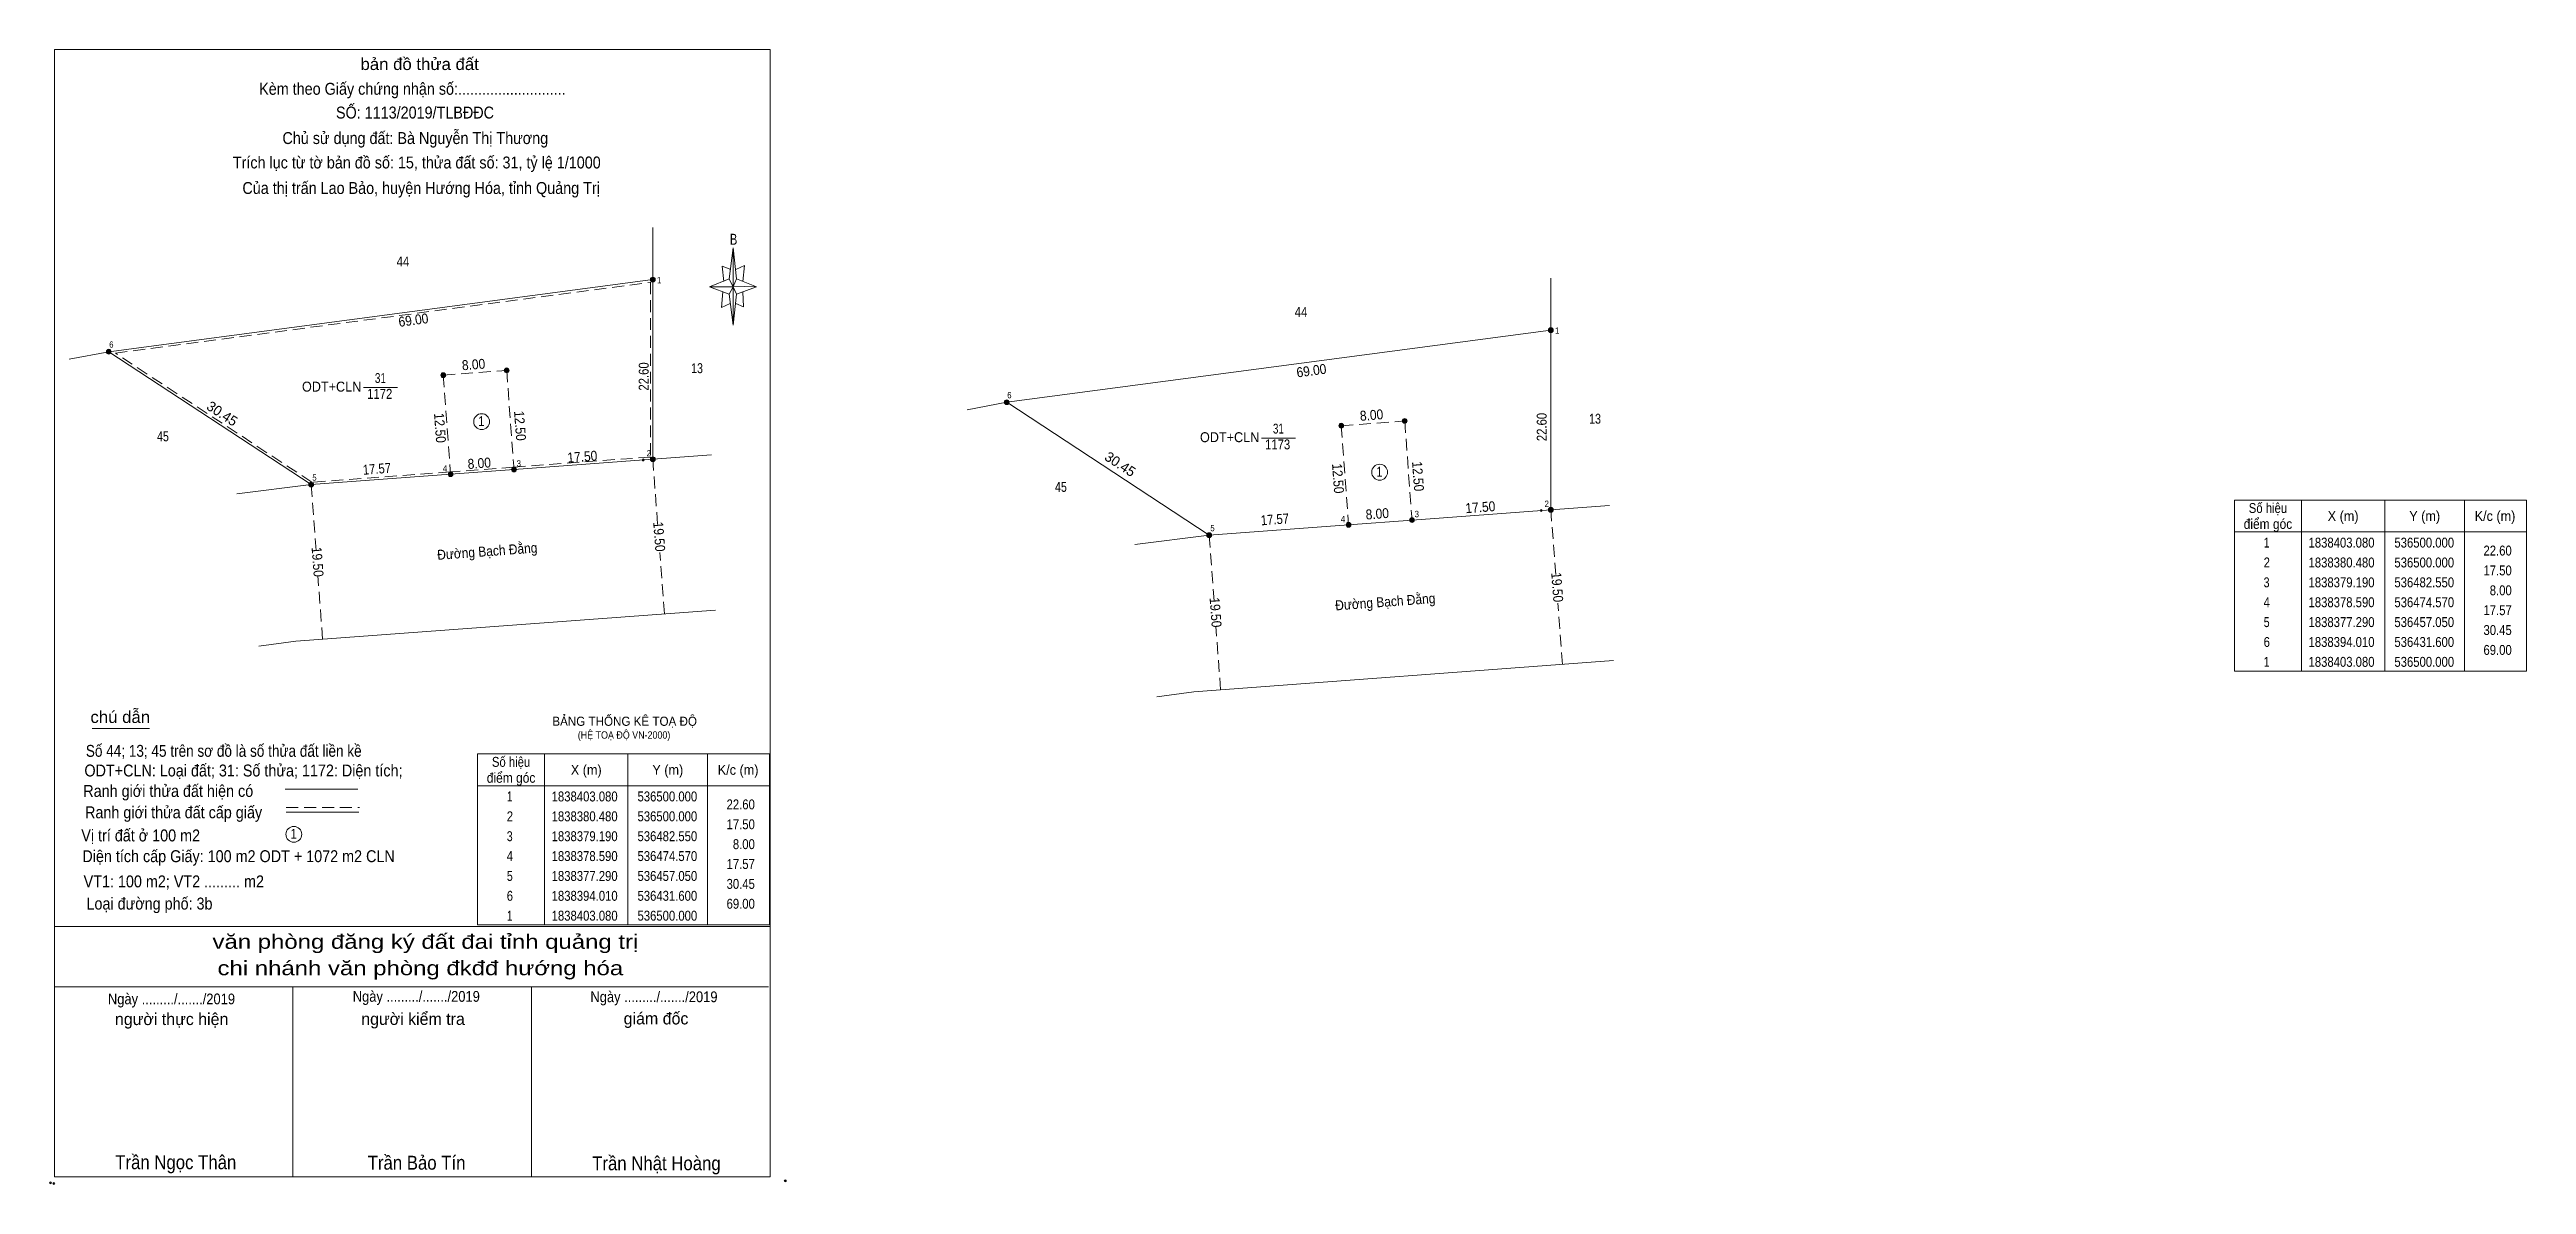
# Model space of a CAD drawing. Header units: metres. Extents: x 536311 to 536623, y 1838296 to 1838438.
import ezdxf
from ezdxf.enums import TextEntityAlignment as Align

# ---------------------------------------------------------------- set-up
doc = ezdxf.new("R2010")
doc.units = ezdxf.units.M
doc.header["$LTSCALE"] = 0.5
doc.header["$PDMODE"] = 32
doc.header["$PDSIZE"] = 0.25
doc.linetypes.add('MEDIUM_DASHED', pattern=[4.5, 3, -1.5])
for name, color, linetype, lineweight in [('1', 7, 'Continuous', 13), ('10', 7, 'Continuous', 13), ('12', 7, 'Continuous', 13), ('17', 7, 'Continuous', 13), ('5', 7, 'Continuous', 13), ('6', 7, 'Continuous', 13), ('63', 7, 'Continuous', 13)]:
    doc.layers.add(name, color=color, linetype=linetype, lineweight=lineweight)

msp = doc.modelspace()

# ---------------------------------------------------------------- hatches: boundary and pattern name
at = {"layer": '10'}
for points in [[(536387.4, 1838409.44, 1), (536386.8, 1838409.44, 1)], [(536319, 1838400.37, 1), (536318.4, 1838400.37, 1)], [(536369.03, 1838398.02, 1), (536368.43, 1838398.02, 1)], [(536361.05, 1838397.42, 1), (536360.45, 1838397.42, 1)], [(536369.95, 1838385.55, 1), (536369.35, 1838385.55, 1)], [(536387.4, 1838386.84, 1), (536386.8, 1838386.84, 1)], [(536344.45, 1838383.65, 1), (536343.85, 1838383.65, 1)], [(536361.97, 1838384.95, 1), (536361.37, 1838384.95, 1)]]:
    msp.add_hatch(color=256, dxfattribs=at).paths.add_polyline_path(points)
at = {"layer": '12'}
for points in [[(536500.3, 1838403.08, 1), (536499.7, 1838403.08, 1)], [(536431.9, 1838394.01, 1), (536431.3, 1838394.01, 1)], [(536481.93, 1838391.66, 1), (536481.33, 1838391.66, 1)], [(536473.95, 1838391.06, 1), (536473.35, 1838391.06, 1)], [(536482.85, 1838379.19, 1), (536482.25, 1838379.19, 1)], [(536500.3, 1838380.48, 1), (536499.7, 1838380.48, 1)], [(536457.35, 1838377.29, 1), (536456.75, 1838377.29, 1)], [(536474.87, 1838378.59, 1), (536474.27, 1838378.59, 1)]]:
    msp.add_hatch(color=256, dxfattribs=at).paths.add_polyline_path(points)

# ---------------------------------------------------------------- linework, layer by layer
at = {"layer": '1'}
msp.add_lwpolyline([(536500, 1838403.08), (536500, 1838380.48), (536482.55, 1838379.19), (536474.57, 1838378.59), (536457.05, 1838377.29), (536431.6, 1838394.01)], close=True, dxfattribs=at)
at = {"layer": '10'}
for p, q in [((536387.1, 1838409.44), (536318.7, 1838400.37)), ((536500, 1838403.08), (536431.6, 1838394.01)), ((536318.7, 1838400.37), (536313.73, 1838399.42)), ((536318.7, 1838400.37), (536344.15, 1838383.65)), ((536350.71, 1838395.86), (536355, 1838395.86)), ((536431.6, 1838394.01), (536426.63, 1838393.06)), ((536431.6, 1838394.01), (536457.05, 1838377.29)), ((536369.65, 1838385.55), (536387.1, 1838386.84)), ((536387.1, 1838386.84), (536394.49, 1838387.39)), ((536344.15, 1838383.65), (536334.8, 1838382.47)), ((536361.67, 1838384.95), (536369.65, 1838385.55)), ((536482.55, 1838379.19), (536500, 1838380.48)), ((536500, 1838380.48), (536507.39, 1838381.03)), ((536457.05, 1838377.29), (536447.7, 1838376.11)), ((536474.57, 1838378.59), (536482.55, 1838379.19))]:
    msp.add_line(p, q, dxfattribs=at)
at = {"layer": '10', "linetype": 'MEDIUM_DASHED'}
for p, q in [((536360.75, 1838397.42), (536368.73, 1838398.02)), ((536360.75, 1838397.42), (536361.67, 1838384.95)), ((536368.73, 1838398.02), (536369.65, 1838385.55)), ((536473.65, 1838391.06), (536481.63, 1838391.66)), ((536473.65, 1838391.06), (536474.57, 1838378.59)), ((536481.63, 1838391.66), (536482.55, 1838379.19)), ((536387.71, 1838378.69), (536387.1, 1838386.84)), ((536344.77, 1838375.38), (536344.15, 1838383.65)), ((536388.55, 1838367.39), (536387.98, 1838375.11)), ((536345.59, 1838364.2), (536344.99, 1838372.21))]:
    msp.add_line(p, q, dxfattribs=at)
at = {"layer": '10'}
for points in [[(536387.1, 1838386.84), (536387.1, 1838409.44), (536387.1, 1838415.99)], [(536500, 1838380.48), (536500, 1838403.08), (536500, 1838409.63)], [(536337.57, 1838363.33), (536342.2, 1838363.95), (536395, 1838367.87)], [(536450.47, 1838356.97), (536455.1, 1838357.59), (536507.9, 1838361.51)]]:
    msp.add_lwpolyline(points, dxfattribs=at)
msp.add_lwpolyline([(536387.1, 1838409.44), (536387.1, 1838386.84), (536369.65, 1838385.55), (536361.67, 1838384.95), (536344.15, 1838383.65), (536318.7, 1838400.37)], close=True, dxfattribs=at)
at = {"layer": '10', "linetype": 'MEDIUM_DASHED'}
msp.add_lwpolyline([(536386.8, 1838409.1), (536386.8, 1838387.12), (536369.63, 1838385.85), (536361.65, 1838385.25), (536344.23, 1838383.96), (536319.54, 1838400.18)], close=True, dxfattribs=at)
at = {"layer": '10'}
for centre, radius in [((536387.1, 1838409.44), 0.3), ((536318.7, 1838400.37), 0.3), ((536368.73, 1838398.02), 0.3), ((536360.75, 1838397.42), 0.3), ((536365.58, 1838391.57), 1), ((536369.65, 1838385.55), 0.3), ((536387.1, 1838386.84), 0.3), ((536344.15, 1838383.65), 0.3), ((536361.67, 1838384.95), 0.3), ((536341.97, 1838339.66), 1)]:
    msp.add_circle(centre, radius, dxfattribs=at)
msp.add_point((536385.9, 1838386.75), dxfattribs=at)
at = {"layer": '12'}
msp.add_line((536463.61, 1838389.5), (536467.9, 1838389.5), dxfattribs=at)
for centre, radius in [((536500, 1838403.08), 0.3), ((536431.6, 1838394.01), 0.3), ((536481.63, 1838391.66), 0.3), ((536473.65, 1838391.06), 0.3), ((536478.48, 1838385.21), 1), ((536482.55, 1838379.19), 0.3), ((536500, 1838380.48), 0.3), ((536457.05, 1838377.29), 0.3), ((536474.57, 1838378.59), 0.3)]:
    msp.add_circle(centre, radius, dxfattribs=at)
at = {"layer": '17'}
msp.add_line((536316.6, 1838352.99), (536323.84, 1838352.99), dxfattribs=at)
at = {"layer": '5'}
for p, q in [((536396.72, 1838409.52), (536397.22, 1838413.42)), ((536396.72, 1838407.62), (536394.22, 1838408.52)), ((536397.62, 1838407.62), (536397.22, 1838403.72)), ((536397.62, 1838409.52), (536400.12, 1838408.52)), ((536398.42, 1838407.92), (536398.52, 1838406.02)), ((536398.52, 1838406.02), (536397.52, 1838406.42)), ((536311.86, 1838328.08), (536401.86, 1838328.08)), ((536311.86, 1838320.48), (536401.66, 1838320.48)), ((536311.86, 1838320.48), (536401.66, 1838320.48)), ((536311.86, 1838320.48), (536401.66, 1838320.48)), ((536341.86, 1838296.58), (536341.86, 1838320.48)), ((536371.86, 1838296.58), (536371.86, 1838320.48))]:
    msp.add_line(p, q, dxfattribs=at)
for points in [[(536311.86, 1838438.38), (536401.86, 1838438.38), (536401.86, 1838296.58), (536311.86, 1838296.58)], [(536397.22, 1838413.42), (536397.62, 1838409.52), (536397.22, 1838408.52)], [(536397.22, 1838408.52), (536394.22, 1838408.52), (536396.72, 1838409.52), (536397.62, 1838407.62), (536400.12, 1838408.52), (536397.22, 1838408.62)], [(536397.22, 1838408.52), (536397.22, 1838403.72), (536396.72, 1838407.62)]]:
    msp.add_lwpolyline(points, close=True, dxfattribs=at)
for points in [[(536396.92, 1838410.72), (536395.82, 1838411.12), (536396.02, 1838409.22)], [(536397.52, 1838410.72), (536398.62, 1838411.22), (536398.42, 1838409.22)], [(536397.22, 1838408.52), (536396.72, 1838409.52), (536394.22, 1838408.52)], [(536395.92, 1838407.92), (536395.72, 1838405.92), (536396.82, 1838406.42)], [(536397.22, 1838408.52), (536397.62, 1838407.62), (536400.12, 1838408.52)], [(536401.86, 1838296.58), (536311.86, 1838296.58), (536311.86, 1838320.48)]]:
    msp.add_lwpolyline(points, dxfattribs=at)
for p in [(536311.38, 1838295.81), (536311.78, 1838295.74)]:
    msp.add_point(p, dxfattribs=at)
at = {"layer": '6'}
for p, q in [((536340.88, 1838345.36), (536350.02, 1838345.36)), ((536341.02, 1838342.43), (536350.16, 1838342.43))]:
    msp.add_line(p, q, dxfattribs=at)
at = {"layer": '6', "linetype": 'MEDIUM_DASHED'}
msp.add_line((536341.02, 1838343.05), (536350.22, 1838343.05), dxfattribs=at)
at = {"layer": '6'}
msp.add_point((536403.76, 1838296.08), dxfattribs=at)
at = {"layer": '63', "linetype": 'MEDIUM_DASHED'}
for p, q in [((536500.61, 1838372.33), (536500, 1838380.48)), ((536457.67, 1838369.02), (536457.05, 1838377.29)), ((536501.45, 1838361.03), (536500.88, 1838368.75)), ((536458.49, 1838357.84), (536457.89, 1838365.85))]:
    msp.add_line(p, q, dxfattribs=at)
at = {"layer": '63'}
for p, q in [((536594.36, 1838381.7), (536594.36, 1838360.2)), ((536604.86, 1838381.7), (536604.86, 1838360.2)), ((536614.86, 1838381.7), (536614.86, 1838360.2)), ((536585.96, 1838377.7), (536622.66, 1838377.7)), ((536373.48, 1838349.77), (536373.48, 1838328.27)), ((536383.98, 1838349.77), (536383.98, 1838328.27)), ((536393.98, 1838349.77), (536393.98, 1838328.27)), ((536365.08, 1838345.77), (536401.78, 1838345.77))]:
    msp.add_line(p, q, dxfattribs=at)
for points in [[(536585.96, 1838381.7), (536622.66, 1838381.7), (536622.66, 1838360.2), (536585.96, 1838360.2)], [(536365.08, 1838349.77), (536401.78, 1838349.77), (536401.78, 1838328.27), (536365.08, 1838328.27)]]:
    msp.add_lwpolyline(points, close=True, dxfattribs=at)
msp.add_point((536498.8, 1838380.39), dxfattribs=at)

# ---------------------------------------------------------------- texts
at = {"layer": '1'}
for s, width, p in [('ODT+CLN', 0.95, (536459.62, 1838388.99)), ('1173', 0.85, (536465.655, 1838388.08)), ('31', 0.75, (536465.755, 1838390.07))]:
    msp.add_text(s, height=1.25, dxfattribs=dict(at, width=width)).set_placement(p, align=Align.CENTER)
for s, height, width, p in [('BẢNG THỐNG KÊ TOẠ ĐỘ ', 1.15, 0.95, (536374.47, 1838353.31)), ('(HỆ TOẠ ĐỘ VN-2000)', 0.93, 0.9, (536377.67, 1838351.69))]:
    msp.add_text(s, height=height, dxfattribs=dict(at, width=width)).set_placement(p)
at = {"layer": '10'}
for s, width, p in [('44', 0.85, (536355.685, 1838411.09)), ('13', 0.8, (536392.66, 1838397.67)), ('ODT+CLN', 0.95, (536346.72, 1838395.35)), ('1172', 0.85, (536352.765, 1838394.44)), ('31', 0.75, (536352.855, 1838396.43)), ('1', 0.85, (536365.555, 1838391.01)), ('45', 0.8, (536325.51, 1838389.1)), ('1', 0.85, (536341.945, 1838339.1))]:
    msp.add_text(s, height=1.25, dxfattribs=dict(at, width=width)).set_placement(p, align=Align.CENTER)
for s, width, p in [(' 1', 0.9, (536388.16, 1838408.98)), (' 6', 0.9, (536319.3, 1838400.86)), (' 4', 0.95, (536361.25, 1838385.26)), (' 3', 0.95, (536370.53, 1838385.91)), (' 2', 0.9, (536386.86, 1838387.2)), (' 5', 0.9, (536344.83, 1838384.14))]:
    msp.add_text(s, height=0.8, dxfattribs=dict(at, width=width)).set_placement(p, align=Align.RIGHT)
for s, rotation, width, p in [('69.00', 7.553, 0.9, (536357.0829, 1838403.7297)), ('8.00', 4.3, 0.9, (536364.6081, 1838398.1389)), ('22.60', 90, 0.85, (536386.58, 1838397.255)), ('12.50', 274.219, 0.9, (536359.7268, 1838390.736)), ('12.50', 274.219, 0.9, (536369.7868, 1838391.006)), ('17.57', 4.244, 0.85, (536352.4588, 1838385.0157)), ('8.00', 4.3, 0.9, (536365.3281, 1838385.7189)), ('17.50', 4.228, 0.9, (536378.2839, 1838386.5471)), ('Đường Bạch Đằng', 4.246, 0.9, (536366.3337, 1838374.648)), ('19.50', 274.264, 0.9, (536387.2882, 1838377.0565)), ('19.50', 274.234, 0.9, (536344.3373, 1838373.8861))]:
    msp.add_text(s, height=1.25, rotation=rotation, dxfattribs=dict(at, width=width)).set_placement(p, align=Align.CENTER)
msp.add_text('30.45', height=1.25, rotation=326.696, dxfattribs=at).set_placement((536332.6218, 1838392.06), align=Align.CENTER)
at = {"layer": '12'}
for s, width, p in [('44', 0.85, (536468.585, 1838404.73)), ('13', 0.8, (536505.56, 1838391.31)), ('1', 0.85, (536478.455, 1838384.65)), ('45', 0.8, (536438.41, 1838382.74))]:
    msp.add_text(s, height=1.25, dxfattribs=dict(at, width=width)).set_placement(p, align=Align.CENTER)
at = {"layer": '12', "width": 0.9}
for s, rotation, p in [('12.50', 274.219, (536472.6268, 1838384.376)), ('12.50', 274.219, (536482.6868, 1838384.646)), ('Đường Bạch Đằng', 4.246, (536479.2337, 1838368.288)), ('19.50', 274.264, (536500.1882, 1838370.6965)), ('19.50', 274.234, (536457.2373, 1838367.5261))]:
    msp.add_text(s, height=1.25, rotation=rotation, dxfattribs=at).set_placement(p, align=Align.CENTER)
at = {"layer": '5'}
for s, height, width, p in [('bản đồ thửa đất', 1.5, 1.05, (536357.79, 1838435.8)), ('Kèm theo Giấy chứng nhận số:...........................', 1.5, 0.9, (536356.88, 1838432.69)), ('SỐ: 1113/2019/TLBĐĐC', 1.5, 0.9, (536357.2, 1838429.7)), ('Chủ sử dụng đất: Bà Nguyễn Thị Thương', 1.5, 0.9, (536357.24, 1838426.49)), ('Trích lục từ tờ bản đồ số: 15, thửa đất số: 31, tỷ lệ 1/1000 ', 1.5, 0.9, (536357.675, 1838423.42)), ('Của thị trấn Lao Bảo, huyện Hướng Hóa, tỉnh Quảng Trị', 1.5, 0.9, (536357.975, 1838420.21)), ('B', 1.378, 0.75, (536397.255, 1838413.82)), ('văn phòng đăng ký đất đai tỉnh quảng trị', 1.8, 1.25, (536358.51, 1838325.26)), ('chi nhánh văn phòng đkđđ hướng hóa', 1.8, 1.25, (536357.875, 1838321.94)), ('Ngày ........./......./2019', 1.35, 0.9, (536326.585, 1838318.28)), ('Ngày ........./......./2019', 1.35, 0.9, (536357.365, 1838318.6)), ('Ngày ........./......./2019', 1.35, 0.9, (536387.245, 1838318.55)), ('Trần Ngọc Thân', 1.75, 0.9, (536327.125, 1838297.54)), ('Trần Bảo Tín', 1.75, 0.9, (536357.4, 1838297.48)), ('Trần Nhật Hoàng', 1.75, 0.9, (536387.555, 1838297.41))]:
    msp.add_text(s, height=height, dxfattribs=dict(at, width=width)).set_placement(p, align=Align.CENTER)
for s, p in [('người thực hiện', (536326.61, 1838315.67)), ('người kiểm tra', (536356.955, 1838315.69)), ('giám đốc', (536387.505, 1838315.75))]:
    msp.add_text(s, height=1.5, dxfattribs=at).set_placement(p, align=Align.CENTER)
at = {"layer": '6'}
for s, width, p in [('chú dẫn', 1.05, (536316.4, 1838353.67)), ('ODT+CLN: Loại đất; 31: Số thửa; 1172: Diện tích;', 0.9, (536315.64, 1838346.94)), ('Số 44; 13; 45 trên sơ đồ là số thửa đất liền kề', 0.85, (536315.82, 1838349.41)), ('Ranh giới thửa đất hiện có ', 0.9, (536315.5, 1838344.37)), ('Ranh giới thửa đất cấp giấy', 0.9, (536315.72, 1838341.68)), ('Vị trí đất ở 100 m2', 0.9, (536315.25, 1838338.77)), ('Diện tích cấp Giấy: 100 m2 ODT + 1072 m2 CLN', 0.9, (536315.38, 1838336.16)), ('VT1: 100 m2; VT2 ......... m2', 0.9, (536315.54, 1838332.99)), ('Loại đường phố: 3b', 0.9, (536315.9, 1838330.2))]:
    msp.add_text(s, height=1.5, dxfattribs=dict(at, width=width)).set_placement(p)
at = {"layer": '63'}
for s, height, width, p in [(' 1', 0.8, 0.9, (536501.06, 1838402.62)), (' 6', 0.8, 0.9, (536432.2, 1838394.5)), (' 4', 0.8, 0.95, (536474.15, 1838378.9)), (' 3', 0.8, 0.95, (536483.43, 1838379.55)), (' 2', 0.8, 0.9, (536499.76, 1838380.84)), (' 5', 0.8, 0.9, (536457.73, 1838377.78)), ('22.60', 1.25, 0.85, (536620.81, 1838374.73)), ('17.50', 1.25, 0.85, (536620.81, 1838372.23)), ('8.00', 1.25, 0.85, (536620.81, 1838369.73)), ('17.57', 1.25, 0.85, (536620.81, 1838367.23)), ('30.45', 1.25, 0.85, (536620.81, 1838364.73)), ('69.00', 1.25, 0.85, (536620.81, 1838362.23)), ('22.60', 1.25, 0.85, (536399.93, 1838342.8)), ('17.50', 1.25, 0.85, (536399.93, 1838340.3)), ('8.00', 1.25, 0.85, (536399.93, 1838337.8)), ('17.57', 1.25, 0.85, (536399.93, 1838335.3)), ('30.45', 1.25, 0.85, (536399.93, 1838332.8)), ('69.00', 1.25, 0.85, (536399.93, 1838330.3))]:
    msp.add_text(s, height=height, dxfattribs=dict(at, width=width)).set_placement(p, align=Align.RIGHT)
for s, rotation, width, p in [('69.00', 7.553, 0.9, (536469.9828, 1838397.3697)), ('8.00', 4.3, 0.9, (536477.5081, 1838391.7789)), ('22.60', 90, 0.85, (536499.48, 1838390.895)), ('17.57', 4.244, 0.85, (536465.3588, 1838378.6557)), ('8.00', 4.3, 0.9, (536478.2281, 1838379.3589)), ('17.50', 4.228, 0.9, (536491.1839, 1838380.1871))]:
    msp.add_text(s, height=1.25, rotation=rotation, dxfattribs=dict(at, width=width)).set_placement(p, align=Align.CENTER)
msp.add_text('30.45', height=1.25, rotation=326.696, dxfattribs=at).set_placement((536445.5218, 1838385.7), align=Align.CENTER)
for s, width, p in [('điểm góc', 0.9, (536590.16, 1838378.08)), ('Số hiệu', 0.85, (536590.16, 1838380.08)), ('X (m)', 0.95, (536599.61, 1838379.08)), ('Y (m)', 0.95, (536609.865, 1838379.08)), ('K/c (m)', 0.95, (536618.705, 1838379.08)), (' 1', 0.75, (536589.81, 1838375.73)), ('1838403.080', 0.85, (536599.41, 1838375.73)), ('536500.000', 0.85, (536609.81, 1838375.73)), (' 2', 0.85, (536589.815, 1838373.23)), ('1838380.480', 0.85, (536599.41, 1838373.23)), ('536500.000', 0.85, (536609.81, 1838373.23)), (' 3', 0.8, (536589.805, 1838370.73)), ('1838379.190', 0.85, (536599.41, 1838370.73)), ('536482.550', 0.85, (536609.81, 1838370.73)), (' 4', 0.85, (536589.81, 1838368.23)), (' 5', 0.8, (536589.815, 1838365.73)), ('1838378.590', 0.85, (536599.41, 1838368.23)), ('1838377.290', 0.85, (536599.41, 1838365.73)), ('536474.570', 0.85, (536609.81, 1838368.23)), ('536457.050', 0.85, (536609.81, 1838365.73)), (' 6', 0.85, (536589.815, 1838363.23)), ('1838394.010', 0.85, (536599.41, 1838363.23)), ('536431.600', 0.85, (536609.81, 1838363.23)), (' 1', 0.75, (536589.81, 1838360.73)), ('1838403.080', 0.85, (536599.41, 1838360.73)), ('536500.000', 0.85, (536609.81, 1838360.73)), ('Số hiệu', 0.85, (536369.28, 1838348.15)), ('X (m)', 0.95, (536378.73, 1838347.15)), ('Y (m)', 0.95, (536388.985, 1838347.15)), ('K/c (m)', 0.95, (536397.825, 1838347.15)), ('điểm góc', 0.9, (536369.28, 1838346.15)), (' 2', 0.85, (536368.935, 1838341.3)), (' 1', 0.75, (536368.93, 1838343.8)), ('1838403.080', 0.85, (536378.53, 1838343.8)), ('1838380.480', 0.85, (536378.53, 1838341.3)), ('536500.000', 0.85, (536388.93, 1838343.8)), ('536500.000', 0.85, (536388.93, 1838341.3)), (' 3', 0.8, (536368.925, 1838338.8)), ('1838379.190', 0.85, (536378.53, 1838338.8)), ('536482.550', 0.85, (536388.93, 1838338.8)), (' 4', 0.85, (536368.93, 1838336.3)), ('1838378.590', 0.85, (536378.53, 1838336.3)), ('536474.570', 0.85, (536388.93, 1838336.3)), (' 5', 0.8, (536368.935, 1838333.8)), ('1838377.290', 0.85, (536378.53, 1838333.8)), ('536457.050', 0.85, (536388.93, 1838333.8)), (' 6', 0.85, (536368.935, 1838331.3)), (' 1', 0.75, (536368.93, 1838328.8)), ('1838394.010', 0.85, (536378.53, 1838331.3)), ('1838403.080', 0.85, (536378.53, 1838328.8)), ('536431.600', 0.85, (536388.93, 1838331.3)), ('536500.000', 0.85, (536388.93, 1838328.8))]:
    msp.add_text(s, height=1.25, dxfattribs=dict(at, width=width)).set_placement(p, align=Align.CENTER)

doc.saveas('drawing.dxf')
